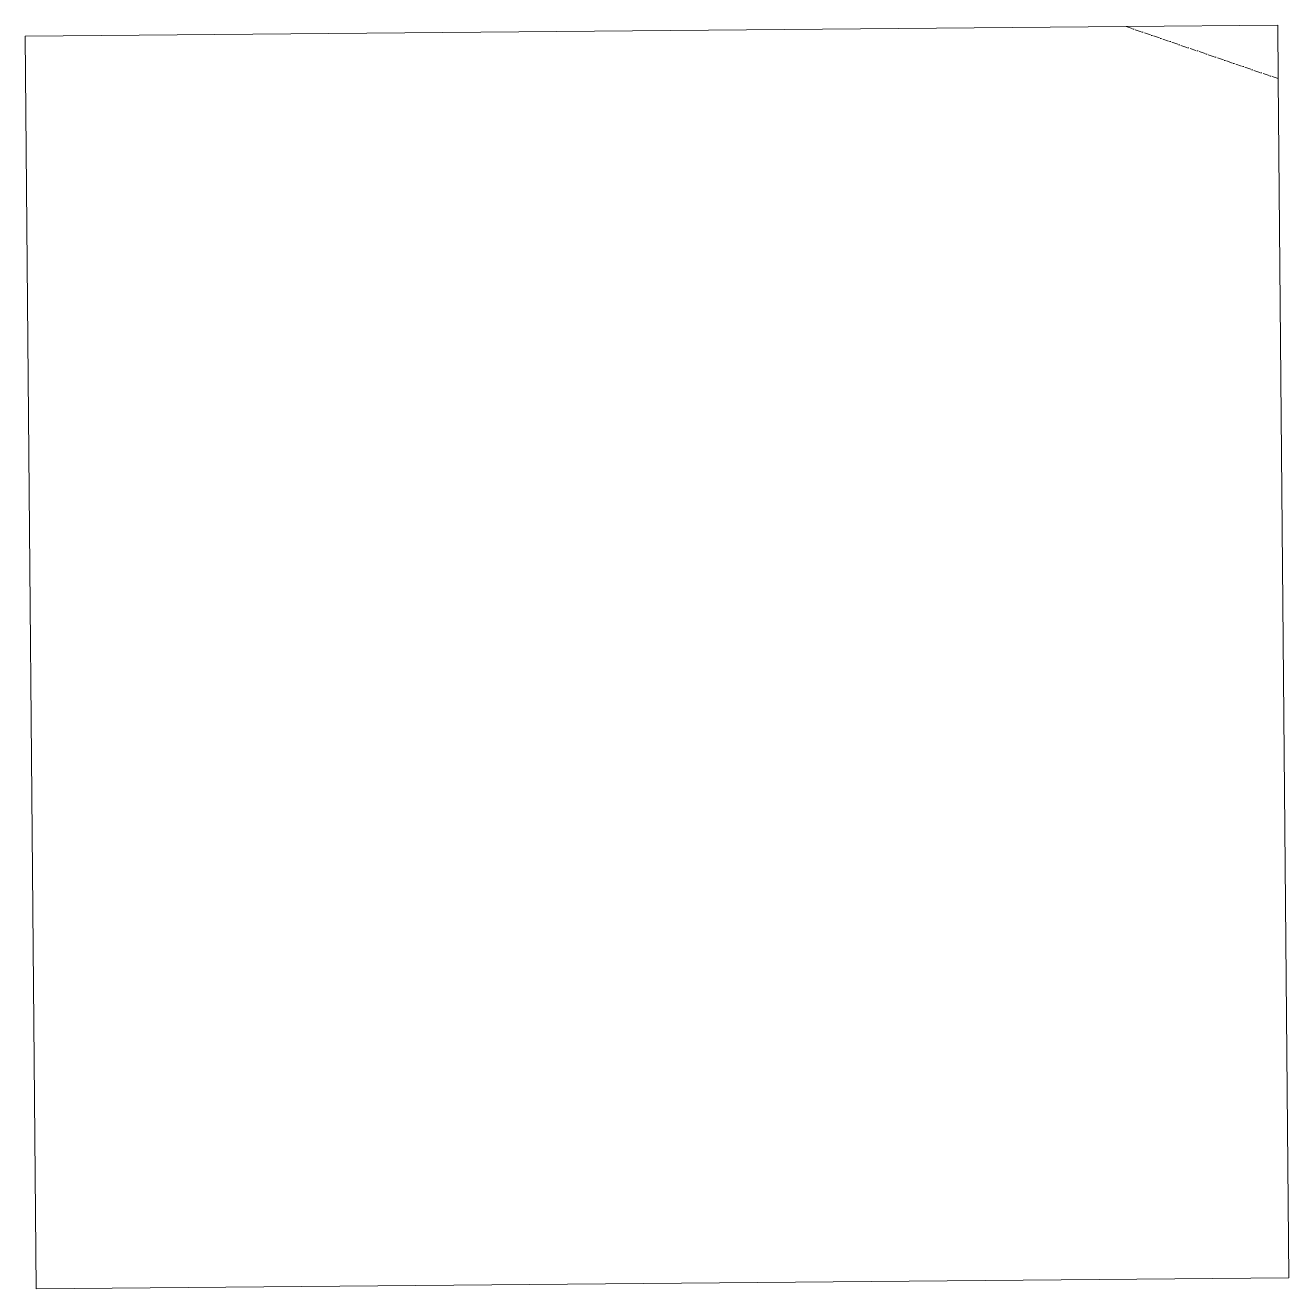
# Model space of a CAD drawing. Header units: metres. Extents: x 552568 to 553576, y 1837509 to 1838517.
import ezdxf

# ---------------------------------------------------------------- set-up
doc = ezdxf.new("R2010")
doc.units = ezdxf.units.M
doc.linetypes.add('DOT_DASHED', pattern=[7.7, 5, -1.2, 0.3, -1.2])
doc.layers.add('22', color=7, linetype='DOT_DASHED', lineweight=13)
doc.layers.add('63', color=7, linetype='Continuous', lineweight=13)

msp = doc.modelspace()

# ---------------------------------------------------------------- linework, layer by layer
at = {"layer": '22'}
msp.add_line((553446.51, 1838516.01), (553567.89, 1838474.42), dxfattribs=at)
at = {"layer": '63'}
for q in [(552567.83, 1838508.33), (553576.25, 1837517.37)]:
    msp.add_line((552576.57, 1837508.64), q, dxfattribs=at)
for points in [[(552567.83, 1838508.33), (553446.51, 1838516.01), (553567.52, 1838517.06)], [(553576.25, 1837517.37), (553567.89, 1838474.42), (553567.52, 1838517.06)]]:
    msp.add_lwpolyline(points, dxfattribs=at)

doc.saveas('drawing.dxf')
